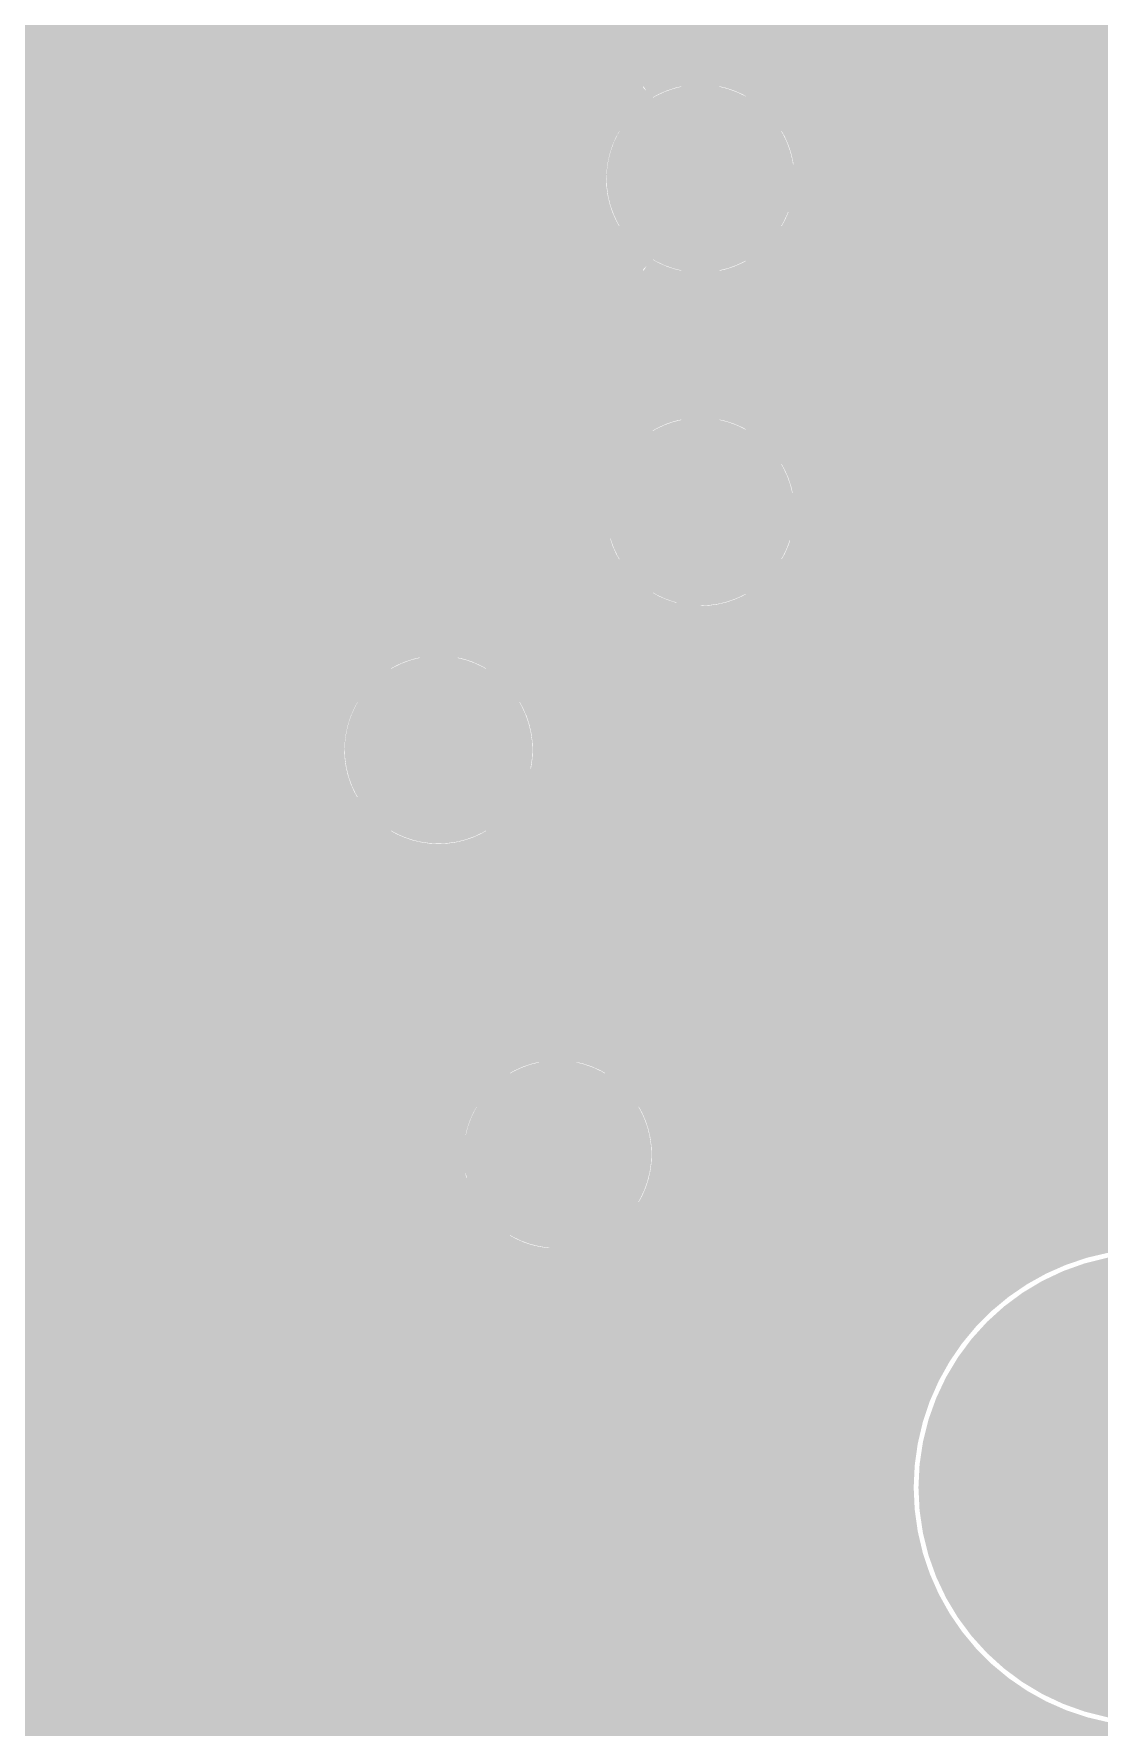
# Model space of a CAD drawing. Extents: x -4 to 136, y -50 to 40.
# Drawn here: x 71.5 to 77.18, y 1.26 to 10.3 of the extents above; entities that cross this region are included whole.
import ezdxf

# ---------------------------------------------------------------- set-up
doc = ezdxf.new("R2010")
doc.units = 0
doc.header["$MEASUREMENT"] = 0
doc.layers.get('0').update_dxf_attribs({"linetype": 'CONTINUOUS'})
for name, color, linetype in [('25-335-0_BOT', 7, 'CONTINUOUS'), ('25-335-0_DRD', 7, 'CONTINUOUS'), ('25-335-0_GND', 6, 'CONTINUOUS'), ('25-335-0_IN1', 4, 'CONTINUOUS'), ('25-335-0_SMB', 3, 'CONTINUOUS'), ('25-335-0_SMT', 5, 'CONTINUOUS'), ('25-335-0_SPT', 10, 'CONTINUOUS'), ('25-335-0_SST', 9, 'CONTINUOUS'), ('25-335-0_TOP', 12, 'CONTINUOUS'), ('THRUHOLE_TAP', 15, 'CONTINUOUS')]:
    doc.layers.add(name, color=color, linetype=linetype)

# ---------------------------------------------------------------- blocks, each defined once
blk = doc.blocks.new('ROUND_19')
at = {"const_width": 1.09982}
blk.add_lwpolyline([(-0.54991, 0, 1), (0.54991, 0, 1)], format="xyb", close=True, dxfattribs=at)
blk = doc.blocks.new('ROUND_40')
at = {"const_width": 0.29972}
blk.add_lwpolyline([(-0.14986, 0, 1), (0.14986, 0, 1)], format="xyb", close=True, dxfattribs=at)
blk = doc.blocks.new('ROUND_54')
at = {"const_width": 1.24968}
blk.add_lwpolyline([(-0.62484, 0, 1), (0.62484, 0, 1)], format="xyb", close=True, dxfattribs=at)
blk = doc.blocks.new('ROUND_60')
at = {"const_width": 0.50038}
blk.add_lwpolyline([(-0.25019, 0, 1), (0.25019, 0, 1)], format="xyb", close=True, dxfattribs=at)
blk = doc.blocks.new('ROUND_63')
at = {"const_width": 0.0635}
blk.add_lwpolyline([(-0.03175, 0, 1), (0.03175, 0, 1)], format="xyb", close=True, dxfattribs=at)
blk = doc.blocks.new('RECTANGLE_2')
blk.add_solid([(0.4826, 0.4064), (0.4826, -0.4064), (-0.4826, 0.4064), (-0.4826, -0.4064)])
blk = doc.blocks.new('RECTANGLE_17')
blk.add_solid([(0.508, 0.635), (0.508, -0.635), (-0.508, 0.635), (-0.508, -0.635)])
blk = doc.blocks.new('ROUND_23')
at = {"const_width": 0.10033}
blk.add_lwpolyline([(-0.050164, 0, 1), (0.050164, 0, 1)], format="xyb", close=True, dxfattribs=at)

msp = doc.modelspace()

# ---------------------------------------------------------------- linework, layer by layer
at = {"layer": '25-335-0_BOT'}
for points, const_width in [([(73.66, 6.477), (73.66, 13.208), (74.168, 13.716), (74.168, 16.002)], 0.2032), ([(73.152, 13.99286), (73.152, 6.84784)], 0.254), ([(72.9234, 13.76426), (72.9234, -2.7813)], 0.254), ([(71.5518, 13.68806), (71.5518, -2.7813)], 0.254), ([(71.7804, 13.5509), (71.7804, -2.7813)], 0.254), ([(72.009, 13.5382), (72.009, -2.7813)], 0.254), ([(72.2376, 13.5382), (72.2376, -2.7813)], 0.254), ([(72.4662, 13.5382), (72.4662, -2.7813)], 0.254), ([(72.6948, 13.5763), (72.6948, -2.7813)], 0.254), ([(73.2282, 13.208), (73.2282, 6.9342)], 0.254), ([(74.295, 4.318), (74.295, 12.7)], 0.2032), ([(76.1238, 12.51966), (76.1238, 3.0226)], 0.254), ([(76.3524, 12.5222), (76.3524, 3.43154)], 0.254), ([(76.581, 12.5222), (76.581, 3.66014)], 0.254), ([(76.8096, 12.5222), (76.8096, 3.80746)], 0.254), ([(77.0382, 12.5222), (77.0382, 3.90398)], 0.254), ([(77.2668, 12.5222), (77.2668, 3.95478)], 0.254), ([(75.8952, 12.29106), (75.8952, -2.7813)], 0.254), ([(75.6666, 11.01598), (75.6666, 9.68248)], 0.254), ([(74.7268, 10.64006), (74.7268, 10.06094)], 0.254), ([(75.438, 10.67308), (75.438, 10.02538)], 0.254), ([(74.7522, 10.62482), (74.7522, 10.07618)], 0.254), ([(74.9808, 10.55116), (74.9808, 10.14984)], 0.254), ([(75.2094, 10.56386), (75.2094, 10.1346)], 0.254), ([(73.2282, 10.3886), (71.0057, 10.3886)], 0.254), ([(82.7024, 10.3886), (74.7268, 10.3886)], 0.254), ([(73.2282, 10.16), (71.0057, 10.16)], 0.254), ([(87.6554, 10.16), (74.7268, 10.16)], 0.254), ([(73.2282, 9.9314), (71.0057, 9.9314)], 0.254), ([(87.8713, 9.9314), (75.53706, 9.9314)], 0.254), ([(73.2282, 9.7028), (70.99046, 9.7028)], 0.254), ([(87.78748, 9.7028), (75.66152, 9.7028)], 0.254), ([(73.2282, 9.4742), (70.866, 9.4742)], 0.254), ([(87.76462, 9.4742), (75.68438, 9.4742)], 0.254), ([(75.6666, 9.36498), (75.6666, 7.90448)], 0.254), ([(73.2282, 9.2456), (70.7009, 9.2456)], 0.254), ([(87.82812, 9.2456), (75.62088, 9.2456)], 0.254), ([(73.2282, 9.017), (70.5612, 9.017)], 0.254), ([(88.01862, 9.017), (75.42784, 9.017)], 0.254), ([(75.438, 9.02208), (75.438, 8.24738)], 0.254), ([(74.7268, 8.98906), (74.7268, 8.28294)], 0.254), ([(74.7522, 8.97382), (74.7522, 8.29818)], 0.254), ([(75.2094, 8.91286), (75.2094, 8.3566)], 0.254), ([(74.9808, 8.90016), (74.9808, 8.37184)], 0.254), ([(73.2282, 8.7884), (69.6468, 8.7884)], 0.254), ([(81.19872, 8.7884), (74.7268, 8.7884)], 0.254), ([(73.2282, 8.5598), (69.6468, 8.5598)], 0.254), ([(79.248, 8.5598), (74.7268, 8.5598)], 0.254), ([(73.2282, 8.3312), (69.6468, 8.3312)], 0.254), ([(74.82078, 8.3312), (74.7268, 8.3312)], 0.254), ([(78.63078, 8.3312), (75.29322, 8.3312)], 0.254), ([(73.2282, 8.1026), (69.6468, 8.1026)], 0.254), ([(78.3463, 8.1026), (75.5777, 8.1026)], 0.254), ([(73.2282, 7.874), (69.6468, 7.874)], 0.254), ([(78.24978, 7.874), (75.67422, 7.874)], 0.254), ([(73.2282, 7.6454), (69.6468, 7.6454)], 0.254), ([(78.2447, 7.6454), (75.6793, 7.6454)], 0.254), ([(75.6666, 7.58698), (75.6666, -2.7813)], 0.254), ([(73.2282, 7.4168), (69.6468, 7.4168)], 0.254), ([(78.33106, 7.4168), (75.59294, 7.4168)], 0.254), ([(74.7268, 7.21106), (74.7268, 4.7752)], 0.254), ([(74.7522, 7.19582), (74.7522, 4.7498)], 0.254), ([(75.438, 7.24408), (75.438, -2.7813)], 0.254), ([(73.2282, 7.1882), (69.6468, 7.1882)], 0.254), ([(74.7649, 7.1882), (74.7268, 7.1882)], 0.254), ([(74.9808, 7.12216), (74.9808, -2.7813)], 0.254), ([(75.2094, 7.13486), (75.2094, -2.7813)], 0.254), ([(78.5749, 7.1882), (75.34656, 7.1882)], 0.254), ([(73.2282, 6.9596), (69.6468, 6.9596)], 0.254), ([(81.07426, 6.9596), (74.7268, 6.9596)], 0.254), ([(73.08342, 6.731), (69.6468, 6.731)], 0.254), ([(81.03108, 6.731), (74.7268, 6.731)], 0.254), ([(73.03008, 6.5024), (69.6468, 6.5024)], 0.254), ([(81.07426, 6.5024), (74.7268, 6.5024)], 0.254), ([(73.0631, 6.2738), (69.6468, 6.2738)], 0.254), ([(81.22666, 6.2738), (74.7268, 6.2738)], 0.254), ([(73.20026, 6.0452), (69.75094, 6.0452)], 0.254), ([(73.152, 6.10362), (73.152, -2.7813)], 0.254), ([(88.05926, 6.0452), (74.7268, 6.0452)], 0.254), ([(73.3806, 5.91312), (73.3806, -2.7813)], 0.254), ([(73.6092, 5.84962), (73.6092, -2.7813)], 0.254), ([(73.8378, 5.87248), (73.8378, 4.7498)], 0.254), ([(73.8632, 5.8801), (73.8632, 4.7752)], 0.254), ([(73.8632, 5.8166), (69.8373, 5.8166)], 0.254), ([(88.7222, 5.8166), (74.7268, 5.8166)], 0.254), ([(73.8632, 5.588), (69.83222, 5.588)], 0.254), ([(88.7222, 5.588), (74.7268, 5.588)], 0.254), ([(73.8632, 5.3594), (69.7357, 5.3594)], 0.254), ([(88.56726, 5.3594), (74.7268, 5.3594)], 0.254), ([(73.8632, 5.1308), (69.45122, 5.1308)], 0.254), ([(88.33866, 5.1308), (74.7268, 5.1308)], 0.254), ([(73.8632, 4.9022), (67.1068, 4.9022)], 0.254), ([(88.22182, 4.9022), (74.7268, 4.9022)], 0.254), ([(73.7743, 4.6736), (67.26174, 4.6736)], 0.254), ([(88.2142, 4.6736), (74.8157, 4.6736)], 0.254), ([(73.67778, 4.445), (67.30492, 4.445)], 0.254), ([(88.2142, 4.445), (74.91222, 4.445)], 0.254), ([(73.6727, 4.2164), (67.26174, 4.2164)], 0.254), ([(85.13572, 4.2164), (74.9173, 4.2164)], 0.254), ([(73.75906, 3.9878), (67.1068, 3.9878)], 0.254), ([(84.91982, 3.9878), (74.83094, 3.9878)], 0.254), ([(73.8378, 3.88366), (73.8378, -2.7813)], 0.254), ([(74.7522, 3.88366), (74.7522, -2.7813)], 0.254), ([(74.0029, 3.7592), (66.95694, 3.7592)], 0.254), ([(76.72324, 3.7592), (74.58456, 3.7592)], 0.254), ([(74.0664, 3.73126), (74.0664, -2.7813)], 0.254), ([(74.295, 3.68808), (74.295, -2.7813)], 0.254), ([(74.5236, 3.73126), (74.5236, -2.7813)], 0.254), ([(76.43876, 3.5306), (67.0433, 3.5306)], 0.254), ([(76.25842, 3.302), (67.1576, 3.302)], 0.254), ([(76.14158, 3.0734), (67.3862, 3.0734)], 0.254), ([(76.073, 2.8448), (67.6148, 2.8448)], 0.254), ([(76.04252, 2.6162), (67.8434, 2.6162)], 0.254), ([(76.0476, 2.3876), (68.072, 2.3876)], 0.254), ([(76.09078, 2.159), (68.3006, 2.159)], 0.254), ([(76.1238, 2.0574), (76.1238, -2.7813)], 0.254), ([(76.17714, 1.9304), (68.5292, 1.9304)], 0.254), ([(76.31176, 1.7018), (68.7578, 1.7018)], 0.254), ([(76.3524, 1.64846), (76.3524, 0.5334)], 0.254), ([(76.5175, 1.4732), (68.9864, 1.4732)], 0.254), ([(76.581, 1.41986), (76.581, 0.6731)], 0.254), ([(76.86294, 1.2446), (69.215, 1.2446)], 0.254), ([(76.8096, 1.27), (76.8096, 0.7112)], 0.254), ([(77.0382, 1.17602), (77.0382, 0.9398)], 0.254)]:
    msp.add_lwpolyline(points, dxfattribs=dict(at, const_width=const_width))
at = {"layer": '25-335-0_BOT', "const_width": 0.254}
for points in [[(75.057, 10.15492, 0.1389299), (74.72658, 10.0613)], [(75.68692, 9.525, 0.4142136), (75.057, 10.15492)], [(75.057, 8.89508, 0.4142136), (75.68692, 9.525)], [(74.7268, 8.98906, 0.1389295), (75.057, 8.89551)], [(75.057, 8.37692, 0.1389299), (74.72658, 8.2833)], [(75.68692, 7.747, 0.4142136), (75.057, 8.37692)], [(75.057, 7.11708, 0.4142136), (75.68692, 7.747)], [(74.7268, 7.21106, 0.1389295), (75.057, 7.11751)], [(73.2282, 6.9342, 0.2063465), (73.03113, 6.477)], [(73.03008, 6.477, 0.4142136), (73.66, 5.84708)], [(73.66, 5.84708, 0.082214), (73.863, 5.88068)], [(73.8632, 4.7752, 0.2063465), (73.66613, 4.318)], [(74.92492, 4.318, 0.2063464), (74.72752, 4.77596)], [(73.66508, 4.318, 0.4142136), (74.295, 3.68808)], [(74.295, 3.68808, 0.4142136), (74.92492, 4.318)], [(77.47, 3.97002, 0.4142136), (76.03998, 2.54)], [(76.03998, 2.54, 0.327013), (77.0382, 1.17602)]]:
    msp.add_lwpolyline(points, format="xyb", dxfattribs=at)
at = {"layer": '25-335-0_DRD', "const_width": 0.254}
for points in [[(74.422, 10.16), (74.422, 8.89)], [(75.692, 10.16), (74.422, 10.16)], [(75.692, 10.16), (74.422, 8.89)], [(75.692, 8.89), (74.422, 10.16)], [(75.692, 8.89), (75.692, 10.16)], [(74.422, 8.89), (75.692, 8.89)], [(72.39, 8.382), (72.39, 7.112)], [(73.66, 8.382), (72.39, 8.382)], [(73.66, 8.382), (72.39, 7.112)], [(73.66, 7.112), (72.39, 8.382)], [(72.39, 8.382), (72.39, 7.112)], [(73.66, 8.382), (72.39, 8.382)], [(73.66, 8.382), (72.39, 7.112)], [(73.66, 7.112), (72.39, 8.382)], [(72.39, 8.382), (72.39, 7.112)], [(73.66, 8.382), (72.39, 8.382)], [(73.66, 8.382), (72.39, 7.112)], [(73.66, 7.112), (72.39, 8.382)], [(73.66, 7.112), (73.66, 8.382)], [(73.66, 7.112), (73.66, 8.382)], [(73.66, 7.112), (73.66, 8.382)], [(74.422, 8.382), (74.422, 7.112)], [(75.692, 8.382), (74.422, 8.382)], [(75.692, 8.382), (74.422, 7.112)], [(75.692, 7.112), (74.422, 8.382)], [(75.692, 7.112), (75.692, 8.382)], [(72.39, 7.112), (73.66, 7.112)], [(72.39, 7.112), (73.66, 7.112)], [(72.39, 7.112), (73.66, 7.112)], [(73.025, 7.112), (73.025, 5.842)], [(74.295, 7.112), (73.025, 7.112)], [(74.295, 7.112), (73.025, 5.842)], [(74.295, 5.842), (73.025, 7.112)], [(74.295, 5.842), (74.295, 7.112)], [(74.422, 7.112), (75.692, 7.112)], [(73.025, 5.842), (74.295, 5.842)], [(73.66, 4.953), (73.66, 3.683)], [(74.93, 4.953), (73.66, 4.953)], [(74.93, 4.953), (73.66, 3.683)], [(74.93, 3.683), (73.66, 4.953)], [(74.93, 3.683), (74.93, 4.953)], [(73.406, 4.064), (73.406, 2.794)], [(74.676, 4.064), (73.406, 4.064)], [(74.676, 4.064), (73.406, 2.794)], [(74.676, 2.794), (73.406, 4.064)], [(73.406, 4.064), (73.406, 2.794)], [(74.676, 4.064), (73.406, 4.064)], [(74.676, 4.064), (73.406, 2.794)], [(74.676, 2.794), (73.406, 4.064)], [(74.676, 2.794), (74.676, 4.064)], [(74.676, 2.794), (74.676, 4.064)], [(73.66, 3.683), (74.93, 3.683)], [(73.406, 2.794), (74.676, 2.794)], [(73.406, 2.794), (74.676, 2.794)], [(78.105, 2.54), (76.835, 2.54)]]:
    msp.add_lwpolyline(points, dxfattribs=at)
at = {"layer": '25-335-0_IN1'}
for points, const_width in [([(71.5518, 12.0142), (71.5518, 5.5118)], 0.254), ([(71.7804, 12.0142), (71.7804, 5.5118)], 0.254), ([(72.009, 12.0142), (72.009, 5.5118)], 0.254), ([(72.2376, 12.0142), (72.2376, 5.5118)], 0.254), ([(72.4662, 12.0142), (72.4662, 5.5118)], 0.254), ([(72.6948, 12.0142), (72.6948, 5.5118)], 0.254), ([(72.9234, 12.0142), (72.9234, 5.5118)], 0.254), ([(73.152, 12.0142), (73.152, 6.84784)], 0.254), ([(73.3806, 11.98626), (73.3806, 7.04088)], 0.254), ([(75.65644, 11.87196), (81.09458, 6.43128)], 0.254), ([(73.6092, 11.75766), (73.6092, 7.10438)], 0.254), ([(73.8378, 11.64082), (73.8378, 7.08152)], 0.254), ([(74.0664, 11.6332), (74.0664, 6.95706)], 0.254), ([(74.295, 11.6332), (74.295, 5.5118)], 0.254), ([(75.8952, 11.63066), (75.8952, 5.5118)], 0.254), ([(76.1238, 11.40206), (76.1238, 5.5118)], 0.254), ([(76.3524, 11.17346), (76.3524, 5.5118)], 0.254), ([(75.057, 11.176), (75.057, 9.525), (75.057, 7.747)], 0.2032), ([(75.057, 9.525), (75.057, 11.176)], 0.2032), ([(75.6666, 11.01598), (75.6666, 9.68248)], 0.254), ([(76.581, 10.94486), (76.581, 5.5118)], 0.254), ([(74.5236, 10.84072), (74.5236, 9.86028)], 0.254), ([(74.6252, 10.71626), (74.6252, 9.9822)], 0.254), ([(74.6252, 10.71626), (74.6252, 9.9822)], 0.254), ([(75.4888, 10.71626), (75.4888, 9.9822)], 0.254), ([(75.4888, 10.71626), (75.4888, 9.9822)], 0.254), ([(76.8096, 10.71626), (76.8096, 5.5118)], 0.254), ([(77.0382, 10.48766), (77.0382, 5.5118)], 0.254), ([(74.6252, 10.3886), (66.294, 10.3886)], 0.254), ([(77.13726, 10.3886), (75.4888, 10.3886)], 0.254), ([(77.2668, 10.25906), (77.2668, 5.5118)], 0.254), ([(74.6252, 10.16), (66.5226, 10.16)], 0.254), ([(77.36586, 10.16), (75.4888, 10.16)], 0.254), ([(74.5744, 9.9314), (70.50786, 9.9314)], 0.254), ([(77.59446, 9.9314), (75.53706, 9.9314)], 0.254), ([(74.45248, 9.7028), (70.68058, 9.7028)], 0.254), ([(77.82306, 9.7028), (75.66152, 9.7028)], 0.254), ([(74.42962, 9.4742), (70.73392, 9.4742)], 0.254), ([(78.05166, 9.4742), (75.68438, 9.4742)], 0.254), ([(75.6666, 9.36498), (75.6666, 7.90448)], 0.254), ([(74.49312, 9.2456), (70.7009, 9.2456)], 0.254), ([(74.5236, 9.18972), (74.5236, 8.08228)], 0.254), ([(78.28026, 9.2456), (75.62088, 9.2456)], 0.254), ([(74.6252, 9.017), (70.5612, 9.017)], 0.254), ([(74.6252, 9.06526), (74.6252, 8.2042)], 0.254), ([(75.4888, 9.06526), (75.4888, 8.2042)], 0.254), ([(78.50886, 9.017), (75.4888, 9.017)], 0.254), ([(74.6252, 8.7884), (67.8942, 8.7884)], 0.254), ([(78.73746, 8.7884), (75.4888, 8.7884)], 0.254), ([(74.6252, 8.5598), (68.1228, 8.5598)], 0.254), ([(78.96606, 8.5598), (75.4888, 8.5598)], 0.254), ([(74.6252, 8.3312), (68.3514, 8.3312)], 0.254), ([(78.63078, 8.3312), (75.4888, 8.3312)], 0.254), ([(74.5363, 8.1026), (68.73748, 8.1026)], 0.254), ([(78.3463, 8.1026), (75.5777, 8.1026)], 0.254), ([(74.43978, 7.874), (69.08038, 7.874)], 0.254), ([(78.24978, 7.874), (75.67422, 7.874)], 0.254), ([(74.4347, 7.6454), (69.1896, 7.6454)], 0.254), ([(78.2447, 7.6454), (75.6793, 7.6454)], 0.254), ([(75.6666, 7.58698), (75.6666, 5.5118)], 0.254), ([(81.915, 7.493), (82.296, 7.112), (82.296, 5.588), (81.788, 5.08), (67.31, 5.08), (66.675, 4.445)], 0.2032), ([(74.52106, 7.4168), (69.20484, 7.4168)], 0.254), ([(74.5236, 7.41172), (74.5236, 5.5118)], 0.254), ([(78.33106, 7.4168), (75.59294, 7.4168)], 0.254), ([(74.7522, 7.19582), (74.7522, 5.5118)], 0.254), ([(75.438, 7.24408), (75.438, 5.5118)], 0.254), ([(74.7649, 7.1882), (69.13118, 7.1882)], 0.254), ([(74.9808, 7.12216), (74.9808, 5.5118)], 0.254), ([(75.2094, 7.13486), (75.2094, 5.5118)], 0.254), ([(78.5749, 7.1882), (75.34656, 7.1882)], 0.254), ([(73.2536, 6.9596), (68.91528, 6.9596)], 0.254), ([(80.56626, 6.9596), (74.06386, 6.9596)], 0.254), ([(73.08342, 6.731), (63.9826, 6.731)], 0.254), ([(80.79486, 6.731), (74.23658, 6.731)], 0.254), ([(73.03008, 6.5024), (64.47028, 6.5024)], 0.254), ([(81.02346, 6.5024), (74.28992, 6.5024)], 0.254), ([(73.0631, 6.2738), (69.50456, 6.2738)], 0.254), ([(81.22666, 6.2738), (74.2569, 6.2738)], 0.254), ([(73.20026, 6.0452), (69.75094, 6.0452)], 0.254), ([(73.152, 6.10362), (73.152, 5.5118)], 0.254), ([(81.8642, 6.0452), (74.1172, 6.0452)], 0.254), ([(74.0664, 5.9944), (74.0664, 5.5118)], 0.254), ([(73.3806, 5.91312), (73.3806, 5.5118)], 0.254), ([(73.6092, 5.84962), (73.6092, 5.5118)], 0.254), ([(73.8378, 5.87248), (73.8378, 5.5118)], 0.254), ([(81.8642, 5.8166), (69.8373, 5.8166)], 0.254), ([(81.68386, 5.588), (69.83222, 5.588)], 0.254), ([(81.60766, 5.5118), (69.8119, 5.5118)], 0.254), ([(73.75906, 4.6482), (67.4878, 4.6482)], 0.254), ([(71.5518, 4.6482), (71.5518, -3.556)], 0.254), ([(71.7804, 4.6482), (71.7804, -3.556)], 0.254), ([(72.009, 4.6482), (72.009, -3.556)], 0.254), ([(72.2376, 4.6482), (72.2376, -3.556)], 0.254), ([(72.4662, 4.6482), (72.4662, -3.556)], 0.254), ([(72.6948, 4.6482), (72.6948, -3.556)], 0.254), ([(72.9234, 4.6482), (72.9234, -3.556)], 0.254), ([(73.152, 4.6482), (73.152, -3.556)], 0.254), ([(73.3806, 4.6482), (73.3806, -3.556)], 0.254), ([(73.6092, 4.6482), (73.6092, -3.556)], 0.254), ([(81.788, 4.6482), (74.83094, 4.6482)], 0.254), ([(74.9808, 4.6482), (74.9808, -3.556)], 0.254), ([(75.2094, 4.6482), (75.2094, -3.556)], 0.254), ([(75.438, 4.6482), (75.438, -3.556)], 0.254), ([(75.6666, 4.6482), (75.6666, -3.556)], 0.254), ([(75.8952, 4.6482), (75.8952, -3.556)], 0.254), ([(76.1238, 4.6482), (76.1238, 3.0226)], 0.254), ([(76.3524, 4.6482), (76.3524, 3.43154)], 0.254), ([(76.581, 4.6482), (76.581, 3.66014)], 0.254), ([(76.8096, 4.6482), (76.8096, 3.80746)], 0.254), ([(77.0382, 4.6482), (77.0382, 3.90398)], 0.254), ([(77.2668, 4.6482), (77.2668, 3.95478)], 0.254), ([(73.67778, 4.445), (67.30492, 4.445)], 0.254), ([(84.09686, 4.445), (74.91222, 4.445)], 0.254), ([(73.6727, 4.2164), (67.26174, 4.2164)], 0.254), ([(84.32546, 4.2164), (74.9173, 4.2164)], 0.254), ([(73.75906, 3.9878), (67.1068, 3.9878)], 0.254), ([(84.55406, 3.9878), (74.83094, 3.9878)], 0.254), ([(73.8378, 3.88366), (73.8378, -3.556)], 0.254), ([(74.7522, 3.88366), (74.7522, -3.556)], 0.254), ([(74.0029, 3.7592), (66.95694, 3.7592)], 0.254), ([(76.72324, 3.7592), (74.58456, 3.7592)], 0.254), ([(74.0664, 3.73126), (74.0664, -3.556)], 0.254), ([(74.295, 3.68808), (74.295, -3.556)], 0.254), ([(74.5236, 3.73126), (74.5236, -3.556)], 0.254), ([(76.43876, 3.5306), (67.0433, 3.5306)], 0.254), ([(76.25842, 3.302), (67.03822, 3.302)], 0.254), ([(76.14158, 3.0734), (66.9417, 3.0734)], 0.254), ([(76.073, 2.8448), (66.65722, 2.8448)], 0.254), ([(76.04252, 2.6162), (66.02222, 2.6162)], 0.254), ([(76.0476, 2.3876), (68.44284, 2.3876)], 0.254), ([(76.09078, 2.159), (68.6816, 2.159)], 0.254), ([(76.1238, 2.0574), (76.1238, -3.556)], 0.254), ([(76.17714, 1.9304), (68.9102, 1.9304)], 0.254), ([(76.31176, 1.7018), (69.1388, 1.7018)], 0.254), ([(76.3524, 1.64846), (76.3524, 0.5334)], 0.254), ([(76.5175, 1.4732), (69.3674, 1.4732)], 0.254), ([(76.581, 1.41986), (76.581, 0.6731)], 0.254), ([(76.86294, 1.2446), (69.596, 1.2446)], 0.254), ([(76.8096, 1.27), (76.8096, 0.70612)], 0.254), ([(77.0382, 1.17602), (77.0382, 0.65278)], 0.254)]:
    msp.add_lwpolyline(points, dxfattribs=dict(at, const_width=const_width))
at = {"layer": '25-335-0_IN1', "const_width": 0.254}
for points in [[(74.6252, 9.9822, 0.2063465), (74.42813, 9.525)], [(75.68692, 9.525, 0.2063464), (75.48952, 9.98296)], [(74.42708, 9.525, 0.2070672), (74.62575, 9.06584)], [(75.4888, 9.06526, 0.2070673), (75.68772, 9.525)], [(74.6252, 8.2042, 0.2063465), (74.42813, 7.747)], [(75.68692, 7.747, 0.2063464), (75.48952, 8.20496)], [(74.42708, 7.747, 0.4142136), (75.057, 7.11708)], [(75.057, 7.11708, 0.4142136), (75.68692, 7.747)], [(73.66, 7.10692, 0.4142136), (73.03008, 6.477)], [(74.28992, 6.477, 0.4142136), (73.66, 7.10692)], [(73.03008, 6.477, 0.4142136), (73.66, 5.84708)], [(73.66, 5.84708, 0.4142136), (74.28992, 6.477)], [(73.75906, 4.6482, 0.1389295), (73.66551, 4.318)], [(74.92492, 4.318, 0.1389292), (74.8313, 4.64842)], [(73.66508, 4.318, 0.4142136), (74.295, 3.68808)], [(74.295, 3.68808, 0.4142136), (74.92492, 4.318)], [(77.47, 3.97002, 0.4142136), (76.03998, 2.54)], [(76.03998, 2.54, 0.4142136), (77.47, 1.10998)]]:
    msp.add_lwpolyline(points, format="xyb", dxfattribs=at)
at = {"layer": '25-335-0_SST', "const_width": 0.1524}
for points in [[(70.9295, 11.6205), (70.9295, 8.6995), (72.5678, 8.6995), (72.5678, 11.6205), (70.9295, 11.6205)], [(75.3745, 11.6205), (75.3745, 8.6995), (77.0128, 8.6995), (77.0128, 11.6205), (75.3745, 11.6205)], [(74.0664, 9.78916), (74.0664, 10.26414), (74.74458, 9.78916), (74.91476, 9.78916), (75.0824, 9.85012), (75.0824, 10.20572), (74.91476, 10.26414)], [(74.0664, 9.07034), (74.0664, 9.30656)], [(74.0664, 9.18972), (75.0824, 9.18972), (74.91476, 9.30656)], [(70.9295, 8.4455), (70.9295, 5.5245), (72.5678, 5.5245), (72.5678, 8.4455), (70.9295, 8.4455)], [(75.3745, 8.4455), (75.3745, 5.5245), (77.0128, 5.5245), (77.0128, 8.4455), (75.3745, 8.4455)], [(74.5744, 8.05434), (74.5744, 7.69874), (74.74458, 7.57936), (74.91476, 7.57936), (75.0824, 7.69874), (75.0824, 8.05434), (74.0664, 8.05434)], [(74.5744, 7.75716), (74.0664, 7.57936)], [(74.0664, 6.74116), (74.0664, 7.21614), (74.74458, 6.74116), (74.91476, 6.74116), (75.0824, 6.80212), (75.0824, 7.15772), (74.91476, 7.21614)], [(74.0664, 6.20014), (74.23658, 6.31952), (74.40676, 6.37794), (74.74458, 6.37794), (74.91476, 6.31952), (75.0824, 6.20014), (75.0824, 6.08076), (74.91476, 5.96392), (74.74458, 5.90296), (74.40676, 5.90296), (74.23658, 5.96392), (74.0664, 6.08076), (74.0664, 6.20014)], [(70.993, 0.889), (75.057, 0.889), (75.057, 5.461), (73.279, 5.461), (73.025, 5.207), (72.771, 5.461), (70.993, 5.461), (70.993, 0.889)], [(76.93152, 5.04952), (76.45654, 5.04952)], [(76.69276, 4.03352), (76.69276, 5.04952)]]:
    msp.add_lwpolyline(points, dxfattribs=at)
at = {"layer": '25-335-0_SST', "const_width": 0.254}
for points in [[(77.47, 3.94208, 0.4142136), (76.06792, 2.54)], [(76.06792, 2.54, 0.4142136), (77.47, 1.13792)]]:
    msp.add_lwpolyline(points, format="xyb", dxfattribs=at)
at = {"layer": '25-335-0_TOP'}
for points, const_width in [([(103.378, 6.604), (102.616, 7.366), (98.679, 7.366), (97.536, 8.509), (96.393, 8.509), (94.742, 10.16), (66.167, 10.16), (65.659, 10.668), (65.659, 12.319), (65.278, 12.7), (62.611, 12.7), (62.23, 13.081), (60.706, 13.081), (60.452, 12.827), (53.34, 12.827), (53.086, 13.081)], 0.2032), ([(71.755, 9.4488), (70.104, 9.4488), (67.31, 9.4488)], 0.381), ([(76.2, 9.4488), (75.55992, 9.4488), (75.48372, 9.525), (75.057, 9.525)], 0.2032), ([(78.105, 9.4488), (78.613, 9.4488), (79.4258, 8.636), (80.518, 8.636), (80.899, 8.255), (80.899, 7.239), (80.645, 6.985), (76.962, 6.985), (76.2508, 6.2738), (76.2, 6.2738)], 0.2032), ([(62.738, 9.017), (66.294, 9.017), (66.802, 8.509), (78.0542, 8.509), (78.8162, 7.747), (78.867, 7.747), (78.9178, 7.6962), (80.01, 7.6962)], 0.2032), ([(72.5678, 8.0772), (72.5678, 7.0104)], 0.254), ([(74.52106, 8.0772), (72.5678, 8.0772)], 0.254), ([(72.6948, 8.0772), (72.6948, 5.2832)], 0.254), ([(72.9234, 8.0772), (72.9234, 5.2832)], 0.254), ([(73.152, 8.0772), (73.152, 6.84784)], 0.254), ([(73.3806, 8.0772), (73.3806, 7.04088)], 0.254), ([(73.6092, 8.0772), (73.6092, 7.10438)], 0.254), ([(73.8378, 8.0772), (73.8378, 7.08152)], 0.254), ([(74.0664, 8.0772), (74.0664, 6.95706)], 0.254), ([(74.295, 8.0772), (74.295, 6.7056)], 0.254), ([(74.43978, 7.874), (72.5678, 7.874)], 0.254), ([(70.9422, 7.6962), (71.755, 7.6962)], 0.254), ([(72.5678, 7.6962), (71.755, 7.6962)], 0.254), ([(71.755, 7.6962), (72.9742, 7.6962), (73.025, 7.747)], 0.2032), ([(73.025, 7.747), (72.9742, 7.6962), (71.755, 7.6962)], 0.2032), ([(71.755, 7.6962), (72.9742, 7.6962), (73.025, 7.747)], 0.2032), ([(74.4347, 7.6454), (72.5678, 7.6454)], 0.254), ([(75.057, 7.747), (75.50912, 7.747), (75.55992, 7.6962), (76.2, 7.6962)], 0.2032), ([(71.755, 6.2738), (70.30212, 6.2738), (69.08292, 7.493), (68.58, 7.493)], 0.2032), ([(74.52106, 7.4168), (72.5678, 7.4168)], 0.254), ([(74.5236, 7.41172), (74.5236, 6.7056)], 0.254), ([(74.7522, 7.19582), (74.7522, 6.7056)], 0.254), ([(75.3872, 7.21106), (75.3872, 7.0104)], 0.254), ([(74.7649, 7.1882), (72.5678, 7.1882)], 0.254), ([(74.9808, 7.12216), (74.9808, 6.7056)], 0.254), ([(75.2094, 7.13486), (75.2094, 6.7056)], 0.254), ([(75.3872, 7.1882), (75.34656, 7.1882)], 0.254), ([(72.5678, 7.0104), (72.5678, 6.9596)], 0.254), ([(72.5678, 6.9596), (72.5678, 5.5372)], 0.254), ([(73.2536, 6.9596), (72.5678, 6.9596)], 0.254), ([(75.3872, 6.9596), (74.06386, 6.9596)], 0.254), ([(75.3872, 7.0104), (75.3872, 6.9596)], 0.254), ([(75.3872, 6.9596), (75.3872, 6.7056)], 0.254), ([(73.08342, 6.731), (72.5678, 6.731)], 0.254), ([(75.3872, 6.731), (74.23658, 6.731)], 0.254), ([(75.3872, 6.7056), (74.24674, 6.7056)], 0.254), ([(73.03008, 6.5024), (72.5678, 6.5024)], 0.254), ([(77.1398, 6.5532), (77.0128, 6.42366)], 0.254), ([(79.1972, 6.5024), (77.089, 6.5024)], 0.254), ([(79.1972, 6.5532), (77.1398, 6.5532)], 0.254), ([(77.2668, 6.5532), (77.2668, 5.6134)], 0.254), ([(76.2, 6.2738), (73.66, 6.2738), (73.66, 6.477)], 0.2032), ([(77.0128, 6.42366), (77.0128, 5.5372)], 0.254), ([(77.0382, 6.44906), (77.0382, 5.3848)], 0.254), ([(71.755, 6.2738), (71.755, 2.286), (72.009, 2.032)], 0.2032), ([(73.0631, 6.2738), (72.5678, 6.2738)], 0.254), ([(79.1972, 6.2738), (77.0128, 6.2738)], 0.254), ([(49.53, 3.81), (51.689, 3.81), (52.324, 3.175), (54.102, 3.175), (54.356, 2.921), (57.277, 2.921), (57.912, 2.286), (59.055, 2.286), (59.309, 2.54), (65.151, 2.54), (65.405, 2.794), (66.167, 2.794), (66.675, 2.286), (66.675, 1.27), (66.929, 1.016), (75.057, 1.016), (75.438, 1.397), (75.438, 3.175), (77.724, 5.461), (90.17, 5.461), (90.805, 6.096), (94.869, 6.096), (95.123, 5.842), (99.822, 5.842)], 0.2032), ([(73.20026, 6.0452), (72.5678, 6.0452)], 0.254), ([(73.152, 6.10362), (73.152, 5.2832)], 0.254), ([(79.1972, 6.0452), (77.0128, 6.0452)], 0.254), ([(73.3806, 5.91312), (73.3806, 5.2832)], 0.254), ([(73.6092, 5.84454), (73.6092, 5.2832)], 0.254), ([(75.3872, 5.842), (73.66, 5.842)], 0.254), ([(73.8378, 5.842), (73.8378, 5.2832)], 0.254), ([(74.0664, 5.842), (74.0664, 4.90474)], 0.254), ([(74.295, 5.842), (74.295, 4.94792)], 0.254), ([(74.5236, 5.842), (74.5236, 4.90474)], 0.254), ([(74.7522, 5.842), (74.7522, 4.7498)], 0.254), ([(74.9808, 5.842), (74.9808, 1.5494)], 0.254), ([(75.2094, 5.842), (75.2094, 3.556)], 0.254), ([(75.3872, 5.842), (75.3872, 5.5372)], 0.254), ([(75.3872, 5.8166), (72.5678, 5.8166)], 0.254), ([(77.4192, 5.7658), (75.13828, 3.48488)], 0.254), ([(77.47762, 5.8166), (77.0128, 5.8166)], 0.254), ([(75.3872, 5.588), (72.5678, 5.588)], 0.254), ([(77.23886, 5.588), (77.0128, 5.588)], 0.254), ([(68.961, 0), (69.342, 0.381), (75.311, 0.381), (75.946, 1.016), (75.946, 3.048), (77.851, 4.953), (90.424, 4.953), (91.059, 5.588), (93.6498, 5.588), (94.361, 4.8768), (94.4372, 4.8768), (94.615, 4.699), (95.377, 4.699), (95.504, 4.572)], 0.2032), ([(72.1868, 5.5372), (72.1868, 2.9972)], 0.254), ([(72.5678, 5.5372), (72.1868, 5.5372)], 0.254), ([(72.2376, 5.5372), (72.2376, 5.2832)], 0.254), ([(72.4662, 5.5372), (72.4662, 5.2832)], 0.254), ([(77.0128, 5.5372), (75.3872, 5.5372)], 0.254), ([(75.438, 5.5372), (75.438, 3.7846)], 0.254), ([(75.6666, 5.5372), (75.6666, 4.0132)], 0.254), ([(75.8952, 5.5372), (75.8952, 4.2418)], 0.254), ([(76.1238, 5.5372), (76.1238, 4.4704)], 0.254), ([(76.3524, 5.5372), (76.3524, 4.699)], 0.254), ([(76.581, 5.5372), (76.581, 4.9276)], 0.254), ([(76.8096, 5.5372), (76.8096, 5.1562)], 0.254), ([(77.01026, 5.3594), (72.1868, 5.3594)], 0.254), ([(72.1868, 5.2832), (72.1868, 3.3528)], 0.254), ([(73.8632, 5.2832), (72.1868, 5.2832)], 0.254), ([(73.8632, 5.2832), (73.8632, 4.7752)], 0.254), ([(76.78166, 5.1308), (73.8632, 5.1308)], 0.254), ([(74.05878, 4.9022), (73.8632, 4.9022)], 0.254), ([(76.55306, 4.9022), (74.53122, 4.9022)], 0.254), ([(76.32446, 4.6736), (74.8157, 4.6736)], 0.254), ([(76.09586, 4.445), (74.91222, 4.445)], 0.254), ([(73.025, 4.318), (74.295, 4.318)], 0.2032), ([(75.86726, 4.2164), (74.9173, 4.2164)], 0.254), ([(75.63866, 3.9878), (74.83094, 3.9878)], 0.254), ([(73.8632, 3.85826), (73.8632, 3.3528)], 0.254), ([(74.7522, 3.88366), (74.7522, 2.9972)], 0.254), ([(74.0029, 3.7592), (73.8632, 3.7592)], 0.254), ([(75.41006, 3.7592), (74.58456, 3.7592)], 0.254), ([(74.0664, 3.73126), (74.0664, 2.9972)], 0.254), ([(74.295, 3.68808), (74.295, 2.9972)], 0.254), ([(74.5236, 3.73126), (74.5236, 2.9972)], 0.254), ([(75.18146, 3.5306), (73.8632, 3.5306)], 0.254), ([(74.041, 3.429), (74.041, 2.032)], 0.2032), ([(74.041, 2.032), (74.041, 3.429)], 0.2032), ([(73.8632, 3.3528), (72.1868, 3.3528)], 0.254), ([(72.2376, 3.3528), (72.2376, 2.9972)], 0.254), ([(72.4662, 3.3528), (72.4662, 2.9972)], 0.254), ([(72.6948, 3.3528), (72.6948, 2.9972)], 0.254), ([(72.9234, 3.3528), (72.9234, 1.4478)], 0.254), ([(73.152, 3.3528), (73.152, 1.4478)], 0.254), ([(73.3806, 3.3528), (73.3806, 2.9972)], 0.254), ([(73.6092, 3.3528), (73.6092, 2.9972)], 0.254), ([(73.8378, 3.3528), (73.8378, 2.9972)], 0.254), ([(75.02398, 3.302), (72.1868, 3.302)], 0.254), ([(75.0062, 3.175), (75.0062, 1.5748)], 0.254), ([(75.0062, 3.0734), (72.1868, 3.0734)], 0.254), ([(72.8472, 2.9972), (72.1868, 2.9972)], 0.254), ([(72.8472, 2.9972), (72.8472, 1.4478)], 0.254), ([(74.8792, 2.9972), (73.2028, 2.9972), (73.2028, 1.4478)], 0.254), ([(74.041, 2.9972), (74.041, 2.032)], 0.254), ([(74.8792, 2.9972), (74.8792, 1.4478)], 0.254), ([(73.2028, 2.8448), (72.8472, 2.8448)], 0.254), ([(75.0062, 2.8448), (74.8792, 2.8448)], 0.254), ([(73.2028, 2.6162), (72.8472, 2.6162)], 0.254), ([(75.0062, 2.6162), (74.8792, 2.6162)], 0.254), ([(73.2028, 2.3876), (72.8472, 2.3876)], 0.254), ([(75.0062, 2.3876), (74.8792, 2.3876)], 0.254), ([(73.2028, 2.159), (72.8472, 2.159)], 0.254), ([(75.0062, 2.159), (74.8792, 2.159)], 0.254), ([(73.2028, 2.032), (74.041, 2.032)], 0.254), ([(73.2028, 1.9304), (72.8472, 1.9304)], 0.254), ([(75.0062, 1.9304), (74.8792, 1.9304)], 0.254), ([(73.2028, 1.7018), (72.8472, 1.7018)], 0.254), ([(75.0062, 1.7018), (74.8792, 1.7018)], 0.254), ([(75.0062, 1.5748), (74.8792, 1.4478)], 0.254), ([(73.2028, 1.4732), (72.8472, 1.4732)], 0.254), ([(73.2028, 1.4478), (72.8472, 1.4478)], 0.254), ([(74.90206, 1.4732), (74.8792, 1.4732)], 0.254)]:
    msp.add_lwpolyline(points, dxfattribs=dict(at, const_width=const_width))
at = {"layer": '25-335-0_TOP', "const_width": 0.254}
for points in [[(74.52106, 8.0772, 0.1389295), (74.42751, 7.747)], [(74.42708, 7.747, 0.4142136), (75.057, 7.11708)], [(75.057, 7.11708, 0.1389288), (75.38742, 7.2107)], [(73.66, 7.10692, 0.4142136), (73.03008, 6.477)], [(74.24674, 6.7056, 0.3091389), (73.66, 7.10692)], [(73.03008, 6.477, 0.4142136), (73.66, 5.84708)], [(74.295, 4.94792, 0.1915), (73.86248, 4.77596)], [(74.92492, 4.318, 0.4142136), (74.295, 4.94792)], [(74.295, 3.68808, 0.4142136), (74.92492, 4.318)], [(73.8632, 3.85826, 0.1907828), (74.295, 3.68728)], [(75.1332, 3.4798, 0.1989124), (75.00695, 3.175)]]:
    msp.add_lwpolyline(points, format="xyb", dxfattribs=at)

# ---------------------------------------------------------------- block references
at = {"layer": '25-335-0_BOT'}
for name, p in [('ROUND_40', (75.057, 9.525)), ('ROUND_40', (73.025, 7.747)), ('ROUND_40', (75.057, 7.747)), ('ROUND_40', (73.66, 6.477)), ('ROUND_40', (74.295, 4.318)), ('ROUND_40', (74.041, 3.429)), ('ROUND_19', (77.47, 2.54))]:
    msp.add_blockref(name, p, dxfattribs=at)
at = {"layer": '25-335-0_GND'}
for name, p in [('ROUND_60', (75.057, 9.525)), ('ROUND_60', (75.057, 7.747)), ('ROUND_63', (73.025, 7.747)), ('ROUND_60', (73.66, 6.477)), ('ROUND_60', (74.295, 4.318)), ('ROUND_54', (77.47, 2.54)), ('ROUND_63', (74.041, 3.429))]:
    msp.add_blockref(name, p, dxfattribs=at)
at = {"layer": '25-335-0_IN1'}
for name, p in [('ROUND_40', (75.057, 9.525)), ('ROUND_40', (73.025, 7.747)), ('ROUND_40', (75.057, 7.747)), ('ROUND_40', (73.66, 6.477)), ('ROUND_40', (74.295, 4.318)), ('ROUND_40', (74.041, 3.429)), ('ROUND_19', (77.47, 2.54))]:
    msp.add_blockref(name, p, dxfattribs=at)
at = {"layer": '25-335-0_SMB'}
msp.add_blockref('ROUND_19', (77.47, 2.54), dxfattribs=at)
at = {"layer": '25-335-0_SMT'}
for name, p in [('RECTANGLE_2', (71.755, 9.4488)), ('RECTANGLE_2', (76.2, 9.4488)), ('RECTANGLE_2', (71.755, 7.6962)), ('RECTANGLE_2', (76.2, 7.6962)), ('RECTANGLE_2', (71.755, 6.2738)), ('RECTANGLE_2', (76.2, 6.2738)), ('RECTANGLE_17', (73.025, 4.318)), ('ROUND_19', (77.47, 2.54)), ('RECTANGLE_17', (72.009, 2.032)), ('RECTANGLE_17', (74.041, 2.032))]:
    msp.add_blockref(name, p, dxfattribs=at)
at = {"layer": '25-335-0_SPT'}
for name, p in [('RECTANGLE_2', (71.755, 9.4488)), ('RECTANGLE_2', (76.2, 9.4488)), ('RECTANGLE_2', (71.755, 7.6962)), ('RECTANGLE_2', (76.2, 7.6962)), ('RECTANGLE_2', (71.755, 6.2738)), ('RECTANGLE_2', (76.2, 6.2738)), ('RECTANGLE_17', (73.025, 4.318)), ('RECTANGLE_17', (72.009, 2.032)), ('RECTANGLE_17', (74.041, 2.032))]:
    msp.add_blockref(name, p, dxfattribs=at)
at = {"layer": '25-335-0_TOP'}
for name, p in [('RECTANGLE_2', (71.755, 9.4488)), ('RECTANGLE_2', (76.2, 9.4488)), ('ROUND_40', (75.057, 9.525)), ('RECTANGLE_2', (71.755, 7.6962)), ('ROUND_40', (73.025, 7.747)), ('ROUND_40', (75.057, 7.747)), ('RECTANGLE_2', (76.2, 7.6962)), ('ROUND_40', (73.66, 6.477)), ('RECTANGLE_2', (71.755, 6.2738)), ('RECTANGLE_2', (76.2, 6.2738)), ('RECTANGLE_17', (73.025, 4.318)), ('ROUND_40', (74.295, 4.318)), ('ROUND_40', (74.041, 3.429)), ('ROUND_19', (77.47, 2.54)), ('RECTANGLE_17', (72.009, 2.032)), ('RECTANGLE_17', (74.041, 2.032))]:
    msp.add_blockref(name, p, dxfattribs=at)
at = {"layer": 'THRUHOLE_TAP'}
for name, p in [('ROUND_23', (75.057, 9.525)), ('ROUND_23', (73.025, 7.747)), ('ROUND_23', (75.057, 7.747)), ('ROUND_23', (73.66, 6.477)), ('ROUND_23', (74.295, 4.318)), ('ROUND_23', (74.041, 3.429)), ('ROUND_60', (77.47, 2.54))]:
    msp.add_blockref(name, p, dxfattribs=at)

doc.saveas('drawing.dxf')
